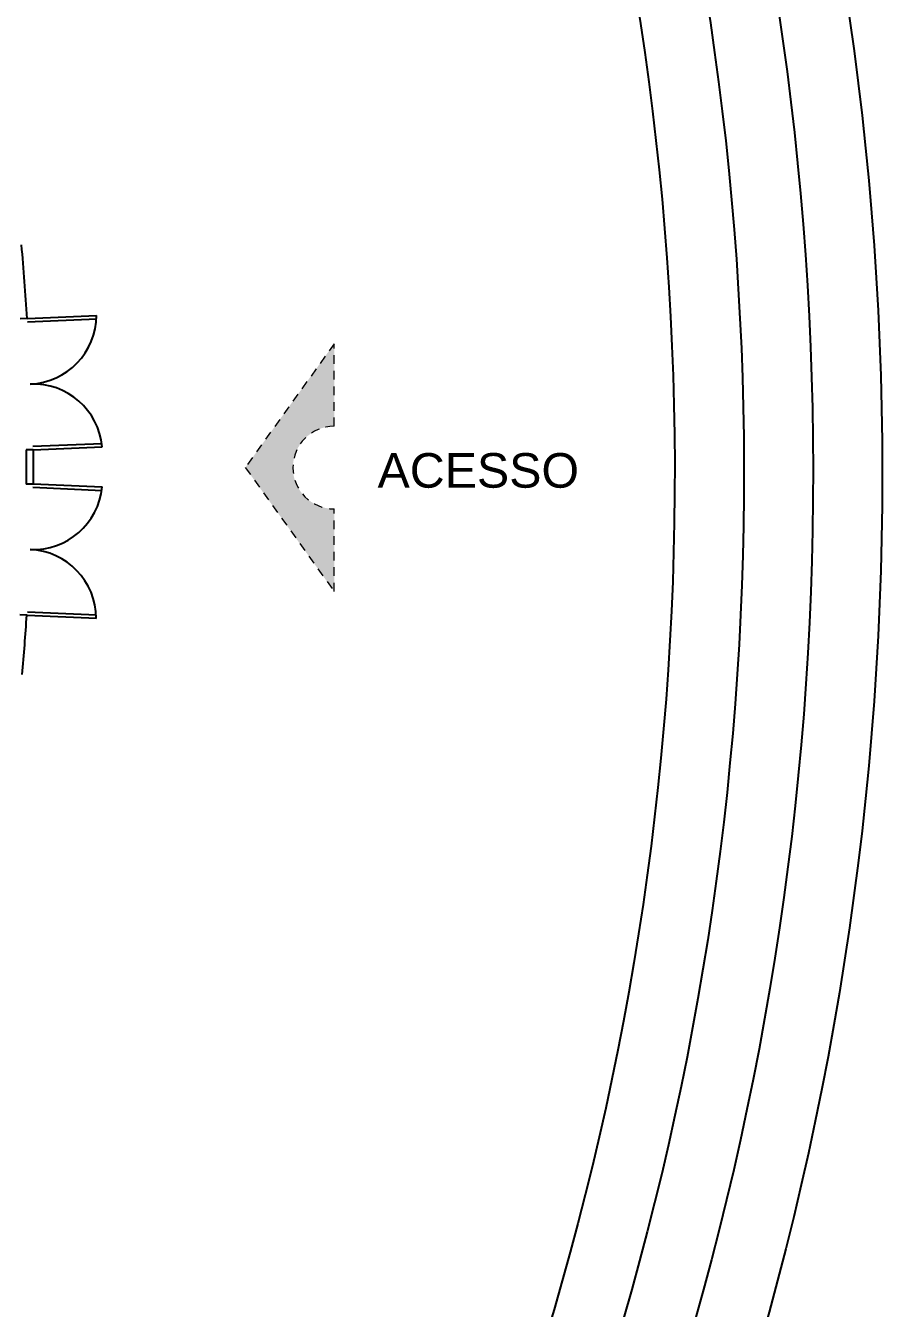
# Model space of a CAD drawing. Header units: millimetres. Extents: x 261 to 423, y 98 to 222.
# Drawn here: x 318.44 to 330.82, y 156.6 to 175.14 of the extents above; entities that cross this region are included whole.
import ezdxf

# ---------------------------------------------------------------- set-up
doc = ezdxf.new("R2010")
doc.units = ezdxf.units.MM
doc.linetypes.add('HIDDEN2', pattern=[0.1875, 0.125, -0.0625])
for name, color, linetype in [('Escaleras', 4, 'Continuous'), ('Letreros', 2, 'Continuous'), ('MUEBLES', 8, 'Continuous')]:
    doc.layers.add(name, color=color, linetype=linetype)
doc.layers.add('Vidrio', color=7, linetype='Continuous', lineweight=15)
doc.styles.get("Standard").update_dxf_attribs({"font": 'arial.ttf'})

msp = doc.modelspace()

# ---------------------------------------------------------------- hatches: boundary and pattern name
at = {"layer": 'Vidrio', "linetype": 'HIDDEN2'}
h = msp.add_hatch(color=256, dxfattribs=at)
edge = h.paths.add_edge_path()
edge.add_line((322.902, 169.349), (322.902, 170.542))
edge.add_line((322.902, 170.542), (321.618, 168.752))
edge.add_line((321.618, 168.752), (322.902, 166.961))
edge.add_line((322.902, 166.961), (322.902, 168.154))
edge.add_arc((322.902, 168.752), 0.597, 90, 270, ccw=False)

# ---------------------------------------------------------------- linework, layer by layer
at = {"layer": 'Escaleras'}
for points in [[(328.347, 183.52, -0.166682), (328.343, 153.821, -0.166682)], [(327.562, 182.718, -0.160247), (327.594, 154.732, -0.160247)], [(325.613, 182.242, -0.161191), (325.694, 155.356, -0.161191)], [(326.645, 182.307, -0.158582), (326.7, 155.215, -0.158582)]]:
    msp.add_lwpolyline(points, format="xyb", dxfattribs=at)
at = {"layer": 'MUEBLES'}
for p, q in [((318.47, 170.908), (318.367, 170.901)), ((318.47, 170.908), (319.47, 170.951)), ((318.473, 170.858), (319.472, 170.901)), ((318.55, 169.059), (319.549, 169.102)), ((318.552, 169.009), (319.551, 169.052)), ((318.552, 169.009), (318.452, 169.009)), ((318.452, 169.009), (318.452, 168.51)), ((318.552, 169.009), (318.552, 168.51)), ((318.552, 168.51), (318.452, 168.51)), ((318.549, 168.467), (319.548, 168.422)), ((318.551, 168.517), (319.55, 168.472)), ((318.467, 166.619), (318.361, 166.625)), ((318.467, 166.619), (319.466, 166.574)), ((318.469, 166.669), (319.468, 166.624))]:
    msp.add_line(p, q, dxfattribs=at)
for centre, radius, start, end in [((283.978, 168.812), 34.552, 3.4764, 5.2442), ((318.468, 170.958), 1, 272.4524, 359.5865), ((318.554, 168.96), 1, 5.3184, 92.4524), ((318.554, 168.567), 1, 267.4566, 354.5907), ((318.465, 166.569), 1, 0.3226, 87.4566), ((283.978, 168.812), 34.552, 354.9373, 356.3605)]:
    msp.add_arc(centre, radius, start, end, dxfattribs=at)
at = {"layer": 'Vidrio', "linetype": 'HIDDEN2'}
msp.add_lwpolyline([(322.902, 169.349), (322.902, 170.542), (321.618, 168.752), (322.902, 166.961), (322.902, 168.154)], dxfattribs=at)
msp.add_arc((322.902, 168.752), 0.597, 90, 270, dxfattribs=at)

# ---------------------------------------------------------------- texts
at = {"layer": 'Letreros'}
msp.add_text('ACESSO', height=0.5, dxfattribs=at).set_placement((323.528, 168.461))

doc.saveas('drawing.dxf')
